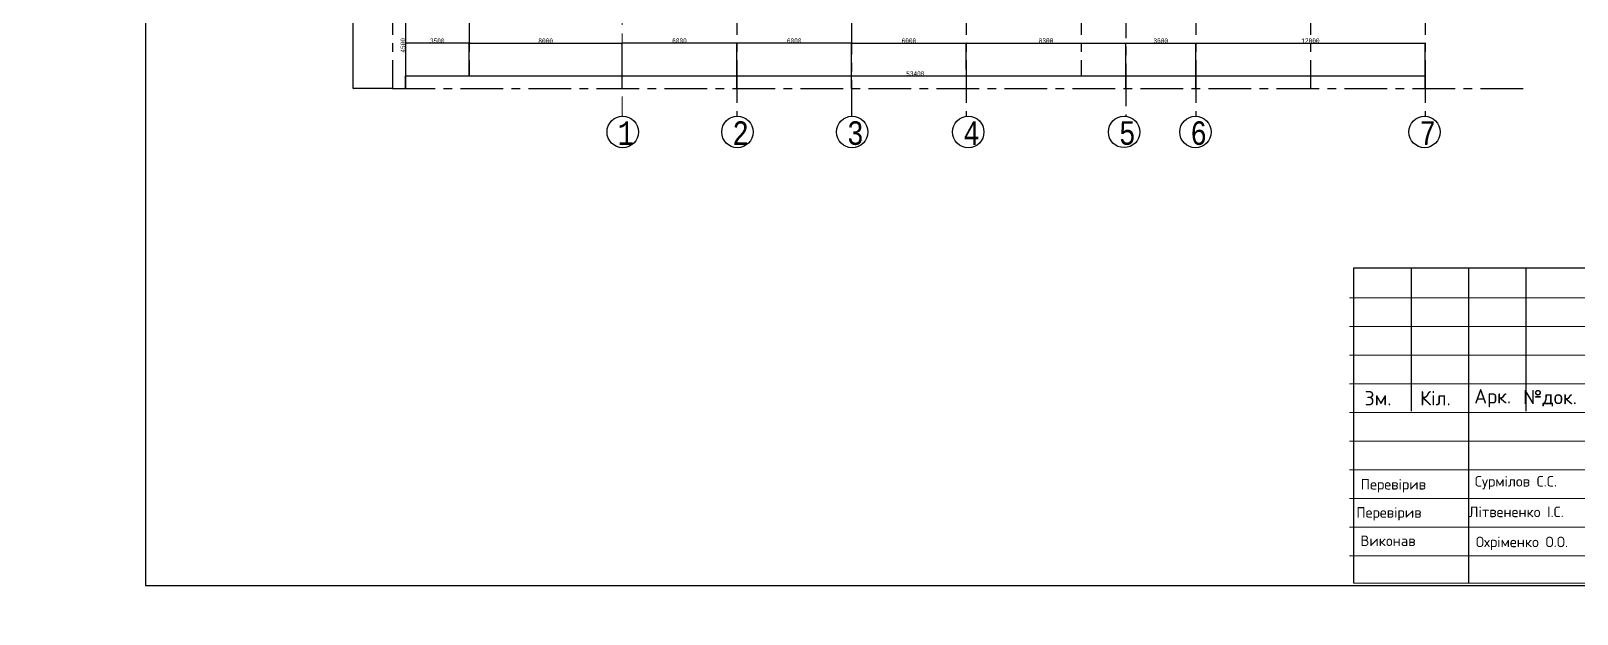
# Model space of a CAD drawing. Header units: millimetres. Extents: x -689206 to 4969298, y -1019800 to 703299.
# Drawn here: x 29524 to 110387, y -52007 to -21529 of the extents above; entities that cross this region are included whole.
import ezdxf

# ---------------------------------------------------------------- set-up
doc = ezdxf.new("R2010")
doc.units = ezdxf.units.MM
doc.linetypes.add('JIS_02_4.0', pattern=[5.5, 4, -1.5])
doc.linetypes.add('осеваяX2', pattern=[101.6, 63.5, -12.7, 12.7, -12.7])
doc.layers.add('внешняярамка', color=7, linetype='Continuous', lineweight=5, plot=False)
for name, color, linetype, lineweight in [('сваи', 7, 'JIS_02_4.0', 30), ('стены', 7, 'Continuous', 20), ('Штамп', 7, 'Continuous', 5)]:
    doc.layers.add(name, color=color, linetype=linetype, lineweight=lineweight)
doc.layers.add('сетка', color=104, linetype='Continuous')
doc.styles.get("Standard").update_dxf_attribs({"font": 'arial.ttf'})
doc.styles.add('Аннотативный', font='isocteur.ttf', dxfattribs={"width": 0.7, "height": 250})
doc.dimstyles.new('Аннотативный', dxfattribs={"dimscale": 0, "dimtxt": 250, "dimasz": 100, "dimexe": 1.25, "dimexo": 0.625, "dimtad": 1, "dimdec": 0, "dimtxsty": 'Аннотативный', "dimblk": 'ARCHTICK', "dimcen": 2.5, "dimadec": 0, "dimazin": 0, "dimtfac": 1, "dimtdec": 0, "dimtmove": 0, "dimatfit": 3, "dimfxl": 1, "dimarcsym": 0})

# ---------------------------------------------------------------- blocks, each defined once
blk = doc.blocks.new('_ArchTick')
at = {"color": 0, "linetype": 'ByBlock', "const_width": 0.15}
blk.add_lwpolyline([(-0.5, -0.5), (0.5, 0.5)], dxfattribs=at)
blk = doc.blocks.new('*D1669')
at = {"layer": 'Defpoints', "color": 0, "lineweight": 20, "ltscale": 15000, "transparency": 16777216}
for p in [(72443, -22170), (78443, -22170), (78443, -23548)]:
    blk.add_point(p, dxfattribs=at)
at = {"layer": 'сваи', "color": 0, "lineweight": -2, "ltscale": 15000, "transparency": 16777216}
for p, q in [((72443, -22169), (72443, -22169)), ((72443, -22170), (78443, -22170)), ((78443, -23547), (78443, -22169))]:
    blk.add_line(p, q, dxfattribs=at)
at = {"layer": 'сваи', "color": 0, "lineweight": -2, "ltscale": 15000, "transparency": 16777216, "xscale": 100, "yscale": 100, "zscale": 100, "rotation": 180}
blk.add_blockref('_ArchTick', (72443, -22170), dxfattribs=at)
at = {"layer": 'сваи', "color": 0, "lineweight": -2, "ltscale": 15000, "transparency": 16777216, "xscale": 100, "yscale": 100, "zscale": 100}
blk.add_blockref('_ArchTick', (78443, -22170), dxfattribs=at)
at = {"layer": 'сваи', "color": 0, "lineweight": 20, "ltscale": 15000, "transparency": 16777216, "insert": (75443, -22044), "char_height": 250, "attachment_point": 5, "style": 'Аннотативный'}
blk.add_mtext('6000', dxfattribs=at)
blk = doc.blocks.new('*D1670')
at = {"layer": 'Defpoints', "color": 0, "lineweight": 20, "ltscale": 15000, "transparency": 16777216}
for p in [(78443, -22170), (86783, -22170), (86783, -23231)]:
    blk.add_point(p, dxfattribs=at)
at = {"layer": 'сваи', "color": 0, "lineweight": -2, "ltscale": 15000, "transparency": 16777216}
for p, q in [((78443, -22169), (78443, -22169)), ((78443, -22170), (86783, -22170)), ((86783, -23230), (86783, -22169))]:
    blk.add_line(p, q, dxfattribs=at)
at = {"layer": 'сваи', "color": 0, "lineweight": -2, "ltscale": 15000, "transparency": 16777216, "xscale": 100, "yscale": 100, "zscale": 100, "rotation": 180}
blk.add_blockref('_ArchTick', (78443, -22170), dxfattribs=at)
at = {"layer": 'сваи', "color": 0, "lineweight": -2, "ltscale": 15000, "transparency": 16777216, "xscale": 100, "yscale": 100, "zscale": 100}
blk.add_blockref('_ArchTick', (86783, -22170), dxfattribs=at)
at = {"layer": 'сваи', "color": 0, "lineweight": 20, "ltscale": 15000, "transparency": 16777216, "insert": (82613, -22044), "char_height": 250, "attachment_point": 5, "style": 'Аннотативный'}
blk.add_mtext('8300', dxfattribs=at)
blk = doc.blocks.new('*D1671')
at = {"layer": 'Defpoints', "color": 0, "lineweight": 20, "ltscale": 15000, "transparency": 16777216}
for p in [(90443, -22170), (86783, -24534), (90443, -24534)]:
    blk.add_point(p, dxfattribs=at)
at = {"layer": 'сваи', "color": 0, "lineweight": -2, "ltscale": 15000, "transparency": 16777216}
for p, q in [((86783, -24534), (86783, -22169)), ((86783, -22170), (90443, -22170)), ((90443, -24534), (90443, -22169))]:
    blk.add_line(p, q, dxfattribs=at)
at = {"layer": 'сваи', "color": 0, "lineweight": -2, "ltscale": 15000, "transparency": 16777216, "xscale": 100, "yscale": 100, "zscale": 100, "rotation": 180}
blk.add_blockref('_ArchTick', (86783, -22170), dxfattribs=at)
at = {"layer": 'сваи', "color": 0, "lineweight": -2, "ltscale": 15000, "transparency": 16777216, "xscale": 100, "yscale": 100, "zscale": 100}
blk.add_blockref('_ArchTick', (90443, -22170), dxfattribs=at)
at = {"layer": 'сваи', "color": 0, "lineweight": 20, "ltscale": 15000, "transparency": 16777216, "insert": (88613, -22044), "char_height": 250, "attachment_point": 5, "style": 'Аннотативный'}
blk.add_mtext('3600', dxfattribs=at)
blk = doc.blocks.new('*D1672')
at = {"layer": 'Defpoints', "color": 0, "linetype": 'ByBlock', "lineweight": 20, "ltscale": 35, "transparency": 16777216}
for p in [(102443, -22170), (90443, -24534), (102443, -24534)]:
    blk.add_point(p, dxfattribs=at)
at = {"layer": 'сваи', "color": 0, "linetype": 'ByBlock', "lineweight": -2, "ltscale": 35, "transparency": 16777216}
for p, q in [((90443, -24534), (90443, -22169)), ((90443, -22170), (102443, -22170)), ((102443, -24534), (102443, -22169))]:
    blk.add_line(p, q, dxfattribs=at)
at = {"layer": 'сваи', "color": 0, "linetype": 'ByBlock', "lineweight": -2, "ltscale": 35, "transparency": 16777216, "xscale": 100, "yscale": 100, "zscale": 100, "rotation": 180}
blk.add_blockref('_ArchTick', (90443, -22170), dxfattribs=at)
at = {"layer": 'сваи', "color": 0, "linetype": 'ByBlock', "lineweight": -2, "ltscale": 35, "transparency": 16777216, "xscale": 100, "yscale": 100, "zscale": 100}
blk.add_blockref('_ArchTick', (102443, -22170), dxfattribs=at)
at = {"layer": 'сваи', "color": 0, "linetype": 'ByBlock', "lineweight": 20, "ltscale": 35, "transparency": 16777216, "insert": (96443, -22044), "char_height": 250, "attachment_point": 5, "style": 'Аннотативный'}
blk.add_mtext('12000', dxfattribs=at)
blk = doc.blocks.new('*D1673')
at = {"layer": 'Defpoints', "color": 0, "linetype": 'ByBlock', "lineweight": 20, "ltscale": 35, "transparency": 16777216}
for p in [(66443, -22170), (66443, -24534), (72443, -24534)]:
    blk.add_point(p, dxfattribs=at)
at = {"layer": 'сваи', "color": 0, "linetype": 'ByBlock', "lineweight": -2, "ltscale": 35, "transparency": 16777216}
for p, q in [((66443, -24534), (66443, -22169)), ((72443, -22170), (66443, -22170)), ((72443, -24534), (72443, -22169))]:
    blk.add_line(p, q, dxfattribs=at)
at = {"layer": 'сваи', "color": 0, "linetype": 'ByBlock', "lineweight": -2, "ltscale": 35, "transparency": 16777216, "xscale": 100, "yscale": 100, "zscale": 100, "rotation": 180}
blk.add_blockref('_ArchTick', (66443, -22170), dxfattribs=at)
at = {"layer": 'сваи', "color": 0, "linetype": 'ByBlock', "lineweight": -2, "ltscale": 35, "transparency": 16777216, "xscale": 100, "yscale": 100, "zscale": 100}
blk.add_blockref('_ArchTick', (72443, -22170), dxfattribs=at)
at = {"layer": 'сваи', "color": 0, "linetype": 'ByBlock', "lineweight": 20, "ltscale": 35, "transparency": 16777216, "insert": (69443, -22044), "char_height": 250, "attachment_point": 5, "style": 'Аннотативный'}
blk.add_mtext('6000', dxfattribs=at)
blk = doc.blocks.new('*D1674')
at = {"layer": 'Defpoints', "color": 0, "linetype": 'ByBlock', "lineweight": 20, "ltscale": 35, "transparency": 16777216}
for p in [(60443, -22170), (60443, -24534), (66443, -24534)]:
    blk.add_point(p, dxfattribs=at)
at = {"layer": 'сваи', "color": 0, "linetype": 'ByBlock', "lineweight": -2, "ltscale": 35, "transparency": 16777216}
for p, q in [((60443, -24534), (60443, -22169)), ((66443, -22170), (60443, -22170)), ((66443, -24534), (66443, -22169))]:
    blk.add_line(p, q, dxfattribs=at)
at = {"layer": 'сваи', "color": 0, "linetype": 'ByBlock', "lineweight": -2, "ltscale": 35, "transparency": 16777216, "xscale": 100, "yscale": 100, "zscale": 100, "rotation": 180}
blk.add_blockref('_ArchTick', (60443, -22170), dxfattribs=at)
at = {"layer": 'сваи', "color": 0, "linetype": 'ByBlock', "lineweight": -2, "ltscale": 35, "transparency": 16777216, "xscale": 100, "yscale": 100, "zscale": 100}
blk.add_blockref('_ArchTick', (66443, -22170), dxfattribs=at)
at = {"layer": 'сваи', "color": 0, "linetype": 'ByBlock', "lineweight": 20, "ltscale": 35, "transparency": 16777216, "insert": (63443, -22044), "char_height": 250, "attachment_point": 5, "style": 'Аннотативный'}
blk.add_mtext('6000', dxfattribs=at)
blk = doc.blocks.new('*D1664')
at = {"layer": 'Defpoints', "color": 0, "linetype": 'ByBlock', "lineweight": 20, "ltscale": 35, "transparency": 16777216}
for p in [(46380, 17470), (48443, 17470), (48443, -24534)]:
    blk.add_point(p, dxfattribs=at)
at = {"layer": 'сваи', "color": 0, "linetype": 'ByBlock', "lineweight": -2, "ltscale": 35, "transparency": 16777216}
for p, q in [((48442, 17470), (46379, 17470)), ((46380, -24534), (46380, 17470)), ((48442, -24534), (46379, -24534))]:
    blk.add_line(p, q, dxfattribs=at)
at = {"layer": 'сваи', "color": 0, "linetype": 'ByBlock', "lineweight": -2, "ltscale": 35, "transparency": 16777216, "xscale": 100, "yscale": 100, "zscale": 100}
for p, rotation in [((46380, 17470), 90), ((46380, -24534), 270)]:
    blk.add_blockref('_ArchTick', p, dxfattribs=dict(at, rotation=rotation))
at = {"layer": 'сваи', "color": 0, "linetype": 'ByBlock', "lineweight": 20, "ltscale": 35, "transparency": 16777216, "insert": (46254, -3532), "char_height": 250, "attachment_point": 5, "rotation": 90, "style": 'Аннотативный'}
blk.add_mtext('42000', dxfattribs=at)
blk = doc.blocks.new('*D1665')
at = {"layer": 'Defpoints', "color": 0, "linetype": 'ByBlock', "lineweight": 20, "ltscale": 35, "transparency": 16777216}
for p in [(48443, -20034), (48443, -24534), (49110, -24534)]:
    blk.add_point(p, dxfattribs=at)
at = {"layer": 'сваи', "color": 0, "linetype": 'ByBlock', "lineweight": -2, "ltscale": 35, "transparency": 16777216}
for p, q in [((48443, -20034), (49111, -20034)), ((49110, -20034), (49110, -24534)), ((48443, -24534), (49111, -24534))]:
    blk.add_line(p, q, dxfattribs=at)
at = {"layer": 'сваи', "color": 0, "linetype": 'ByBlock', "lineweight": -2, "ltscale": 35, "transparency": 16777216, "xscale": 100, "yscale": 100, "zscale": 100}
for p, rotation in [((49110, -20034), 90), ((49110, -24534), 270)]:
    blk.add_blockref('_ArchTick', p, dxfattribs=dict(at, rotation=rotation))
at = {"layer": 'сваи', "color": 0, "linetype": 'ByBlock', "lineweight": 20, "ltscale": 35, "transparency": 16777216, "insert": (48984, -22284), "char_height": 250, "attachment_point": 5, "rotation": 90, "style": 'Аннотативный'}
blk.add_mtext('4500', dxfattribs=at)
blk = doc.blocks.new('*D1666')
at = {"layer": 'Defpoints', "color": 0, "linetype": 'ByBlock', "lineweight": 20, "ltscale": 35, "transparency": 16777216}
for p in [(60443, -22176), (52443, -23890), (60443, -23890)]:
    blk.add_point(p, dxfattribs=at)
at = {"layer": 'сваи', "color": 0, "linetype": 'ByBlock', "lineweight": -2, "ltscale": 35, "transparency": 16777216}
for p, q in [((52443, -23889), (52443, -22175)), ((52443, -22176), (60443, -22176)), ((60443, -23889), (60443, -22175))]:
    blk.add_line(p, q, dxfattribs=at)
at = {"layer": 'сваи', "color": 0, "linetype": 'ByBlock', "lineweight": -2, "ltscale": 35, "transparency": 16777216, "xscale": 100, "yscale": 100, "zscale": 100, "rotation": 180}
blk.add_blockref('_ArchTick', (52443, -22176), dxfattribs=at)
at = {"layer": 'сваи', "color": 0, "linetype": 'ByBlock', "lineweight": -2, "ltscale": 35, "transparency": 16777216, "xscale": 100, "yscale": 100, "zscale": 100}
blk.add_blockref('_ArchTick', (60443, -22176), dxfattribs=at)
at = {"layer": 'сваи', "color": 0, "linetype": 'ByBlock', "lineweight": 20, "ltscale": 35, "transparency": 16777216, "insert": (56443, -22050), "char_height": 250, "attachment_point": 5, "style": 'Аннотативный'}
blk.add_mtext('8000', dxfattribs=at)
blk = doc.blocks.new('*D1667')
at = {"layer": 'Defpoints', "color": 0, "linetype": 'ByBlock', "lineweight": 20, "ltscale": 35, "transparency": 16777216}
for p in [(49106, -20034), (52443, -20034), (49106, -22176)]:
    blk.add_point(p, dxfattribs=at)
at = {"layer": 'сваи', "color": 0, "linetype": 'ByBlock', "lineweight": -2, "ltscale": 35, "transparency": 16777216}
for p, q in [((49106, -20035), (49106, -22177)), ((52443, -20035), (52443, -22177)), ((52443, -22176), (49106, -22176))]:
    blk.add_line(p, q, dxfattribs=at)
at = {"layer": 'сваи', "color": 0, "linetype": 'ByBlock', "lineweight": -2, "ltscale": 35, "transparency": 16777216, "xscale": 100, "yscale": 100, "zscale": 100, "rotation": 180}
blk.add_blockref('_ArchTick', (49106, -22176), dxfattribs=at)
at = {"layer": 'сваи', "color": 0, "linetype": 'ByBlock', "lineweight": -2, "ltscale": 35, "transparency": 16777216, "xscale": 100, "yscale": 100, "zscale": 100}
blk.add_blockref('_ArchTick', (52443, -22176), dxfattribs=at)
at = {"layer": 'сваи', "color": 0, "linetype": 'ByBlock', "lineweight": 20, "ltscale": 35, "transparency": 16777216, "insert": (50774, -22050), "char_height": 250, "attachment_point": 5, "style": 'Аннотативный'}
blk.add_mtext('3500', dxfattribs=at)
blk = doc.blocks.new('*D1668')
at = {"layer": 'Defpoints', "color": 0, "linetype": 'ByBlock', "lineweight": 20, "ltscale": 35, "transparency": 16777216}
for p in [(49110, -23890), (49110, -24534), (102443, -24534)]:
    blk.add_point(p, dxfattribs=at)
at = {"layer": 'сваи', "color": 0, "linetype": 'ByBlock', "lineweight": -2, "ltscale": 35, "transparency": 16777216}
for p, q in [((49110, -24534), (49110, -23889)), ((102443, -23890), (49110, -23890)), ((102443, -24534), (102443, -23889))]:
    blk.add_line(p, q, dxfattribs=at)
at = {"layer": 'сваи', "color": 0, "linetype": 'ByBlock', "lineweight": -2, "ltscale": 35, "transparency": 16777216, "xscale": 100, "yscale": 100, "zscale": 100, "rotation": 180}
blk.add_blockref('_ArchTick', (49110, -23890), dxfattribs=at)
at = {"layer": 'сваи', "color": 0, "linetype": 'ByBlock', "lineweight": -2, "ltscale": 35, "transparency": 16777216, "xscale": 100, "yscale": 100, "zscale": 100}
blk.add_blockref('_ArchTick', (102443, -23890), dxfattribs=at)
at = {"layer": 'сваи', "color": 0, "linetype": 'ByBlock', "lineweight": 20, "ltscale": 35, "transparency": 16777216, "insert": (75776, -23764), "char_height": 250, "attachment_point": 5, "style": 'Аннотативный'}
blk.add_mtext('53400', dxfattribs=at)

msp = doc.modelspace()

# ---------------------------------------------------------------- linework, layer by layer
at = {"layer": 'внешняярамка', "lineweight": 5, "ltscale": 50, "const_width": 3}
msp.add_lwpolyline([(29525.7, -52005.3), (155424.4, -52005.3), (155424.4, 37023), (29525.7, 37023), (29525.7, -52005.3)], dxfattribs=at)
at = {"layer": 'сетка'}
for centre in [(60473.4, -26810), (66473.4, -26810), (72472.6, -26810.1), (78547.6, -26810.1), (86695.4, -26806), (90428.4, -26810.5), (102408.5, -26809.9)]:
    msp.add_circle(centre, 820.6, dxfattribs=at)
at = {"layer": 'стены', "linetype": 'осеваяX2', "lineweight": 25, "ltscale": 35}
for p, q in [((48442.7, 19613.2), (48442.7, -24534.3)), ((52442.7, 19613.2), (52442.7, -23890)), ((66442.7, 19613.2), (66442.7, -25990)), ((78442.7, 19613.2), (78442.7, -25990)), ((84442.7, 19613.2), (84442.7, -23890)), ((86782.8, 19435.1), (86782.8, -25990)), ((90442.7, 19613.2), (90442.7, -25990)), ((96442.7, 19613.2), (96442.7, -24534.3)), ((102442.7, 19613.2), (102442.7, -25990)), ((72442.7, 11467.7), (72442.7, -25990)), ((48442.7, -24534.3), (107992.7, -24534.3))]:
    msp.add_line(p, q, dxfattribs=at)
at = {"layer": 'стены', "linetype": 'JIS_02_4.0', "lineweight": 18, "ltscale": 300}
msp.add_line((60442.7, -18361.8), (60442.7, -25990), dxfattribs=at)
at = {"layer": 'Штамп'}
for p, q in [((117961, -36979.2), (98480.1, -36979.2)), ((117961, -39976.3), (98480.1, -39976.3))]:
    msp.add_line(p, q, dxfattribs=at)
at = {"layer": 'Штамп', "lineweight": 30}
for points in [[(35520.9, -50506.5), (153925.6, -50506.5), (153925.6, 35524.3), (35520.9, 35524.3)], [(154153, -50430.8), (98707.5, -50390.2), (98707.5, -33906.4), (154153, -33906.4)]]:
    msp.add_lwpolyline(points, close=True, dxfattribs=at)
for points in [[(101704.5, -33906.4), (101704.5, -41399)], [(104701.6, -33906.4), (104701.6, -50394.6)], [(107698.6, -33906.4), (107698.6, -41399)]]:
    msp.add_lwpolyline(points, dxfattribs=at)
at = {"layer": 'Штамп'}
for points in [[(98480.1, -35480.7), (117961, -35480.7)], [(98480.1, -38477.7), (117961, -38477.7)], [(98480.1, -41474.8), (117961, -41474.8)], [(98480.1, -42973.3), (117961, -42973.3)], [(98480.1, -44471.8), (117961, -44471.8)], [(98480.1, -45970.4), (117961, -45970.4)], [(98480.1, -47468.9), (117961, -47468.9)], [(117961, -48967.4), (98480.1, -48967.4)]]:
    msp.add_lwpolyline(points, dxfattribs=at)

# ---------------------------------------------------------------- texts
at = {"layer": 'сетка', "color": 0, "char_height": 1230.9, "attachment_point": 1, "style": 'Аннотативный'}
for s, insert, width in [('1', (60209.1, -26251.9), 181.646), ('2', (66209.1, -26251.9), 181.646), ('3', (72208.4, -26251.9), 181.646), ('4', (78283.4, -26251.9), 181.646), ('5', (86431.2, -26247.8), 181.646), ('6', (90164.1, -26252.4), 1230.932), ('7', (102144.3, -26251.8), 1230.932)]:
    msp.add_mtext(s, dxfattribs=dict(at, insert=insert, width=width))
at = {"layer": 'Штамп', "attachment_point": 5}
for s, width, insert, char_height in [('\\pxqc;{\\fISOCPEUR|b0|i0|c204|p34;Зм.}', 2997.055, (99978.6, -40725.5), 749.264), ('\\pxqc;{\\fISOCPEUR|b0|i0|c204|p34;Кіл.}', 2997.055, (102975.7, -40725.5), 749.264), ('\\pxqc;{\\fISOCPEUR|b0|i0|c204|p34;Арк.}', 2997.055, (105972.8, -40725.5), 749.264), ('\\pxqc;{\\fISOCPEUR|b0|i0|c204|p34;№док.}', 2997.055, (108969.8, -40725.5), 749.264), ('\\pxql;{\\fISOCPEUR|b0|i0|c204|p34;Перевірив}', 5994.11, (102070.5, -45298.5), 549.404), ('\\pxql;{\\fISOCPEUR|b0|i0|c204|p34;Сурмілов С.С.}', 5994.11, (108038.8, -45143.8), 549.404), ('\\pxql;{\\fISOCPEUR|b0|i0|c204|p34;Перевірив}', 5994.11, (101838.3, -46771.2), 549.404), ('\\pxql;{\\fISOCPEUR|b0|i0|c204|p34;Літвененко І.С.}', 5994.11, (107729.2, -46668.1), 549.404), ('\\pxql;{\\fISOCPEUR|b0|i0|c204|p34;Виконав}', 5994.11, (102058.8, -48176.1), 549.404), ('\\pxql;{\\fISOCPEUR|b0|i0|c204|p34;Охріменко О.О.}', 5994.11, (108090.4, -48311.2), 549.404)]:
    msp.add_mtext_dynamic_manual_height_columns(s, width=width, gutter_width=3746.3, heights=[0], dxfattribs=dict(at, insert=insert, char_height=char_height))

# ---------------------------------------------------------------- dimensions: what is measured, and where the dimension line sits
at = {"layer": 'сваи', "linetype": 'ByBlock', "lineweight": 20, "ltscale": 35}
dim = msp.add_linear_dim(base=(46380, 17469.7), p1=(48442.7, -24534.3), p2=(48442.7, 17469.7), angle=90, text='42000', dimstyle='Аннотативный', dxfattribs=at)
dim.commit()
dim.dimension.update_dxf_attribs({"geometry": '*D1664', "text_midpoint": (46254.4, -3532.3)})
dim = msp.add_linear_dim(base=(49110, -24534.3), p1=(48442.7, -20034.3), p2=(48442.7, -24534.3), angle=90, dimstyle='Аннотативный', dxfattribs=at)
dim.commit()
dim.dimension.update_dxf_attribs({"geometry": '*D1665', "text_midpoint": (48984.4, -22284.3)})
for base, p1, p2, text, picture, middle in [((49106.3, -22175.9), (52442.7, -20034.3), (49106.3, -20034.3), '3500', '*D1667', (50774.5, -22050.3)), ((49110, -23890), (102442.7, -24534.3), (49110, -24534.3), '53400', '*D1668', (75776.4, -23764.4))]:
    dim = msp.add_linear_dim(base=base, p1=p1, p2=p2, text=text, dimstyle='Аннотативный', dxfattribs=at)
    dim.commit()
    dim.dimension.update_dxf_attribs({"geometry": picture, "text_midpoint": middle})
for base, p1, p2, picture, middle in [((60442.7, -22175.9), (52442.7, -23890), (60442.7, -23890), '*D1666', (56442.7, -22050.3)), ((60442.7, -22170), (66442.7, -24534.3), (60442.7, -24534.3), '*D1674', (63442.7, -22044.4)), ((66442.7, -22170), (72442.7, -24534.3), (66442.7, -24534.3), '*D1673', (69442.7, -22044.4)), ((102442.7, -22170), (90442.7, -24534.3), (102442.7, -24534.3), '*D1672', (96442.7, -22044.4))]:
    dim = msp.add_linear_dim(base=base, p1=p1, p2=p2, dimstyle='Аннотативный', dxfattribs=at)
    dim.commit()
    dim.dimension.update_dxf_attribs({"geometry": picture, "text_midpoint": middle})
at = {"layer": 'сваи', "lineweight": 20, "ltscale": 15000}
dim = msp.add_linear_dim(base=(78442.7, -22170), p1=(72442.7, -22170), p2=(78442.7, -23547.7), dimstyle='Аннотативный', dxfattribs=at)
dim.commit()
dim.dimension.update_dxf_attribs({"geometry": '*D1669', "text_midpoint": (75442.7, -22044.4)})
for base, p1, p2, text, picture, middle in [((86782.8, -22170), (78442.7, -22170), (86782.8, -23231), '8300', '*D1670', (82612.8, -22044.4)), ((90442.7, -22170), (86782.8, -24534.3), (90442.7, -24534.3), '3600', '*D1671', (88612.8, -22044.4))]:
    dim = msp.add_linear_dim(base=base, p1=p1, p2=p2, text=text, dimstyle='Аннотативный', dxfattribs=at)
    dim.commit()
    dim.dimension.update_dxf_attribs({"geometry": picture, "text_midpoint": middle})

doc.saveas('drawing.dxf')
